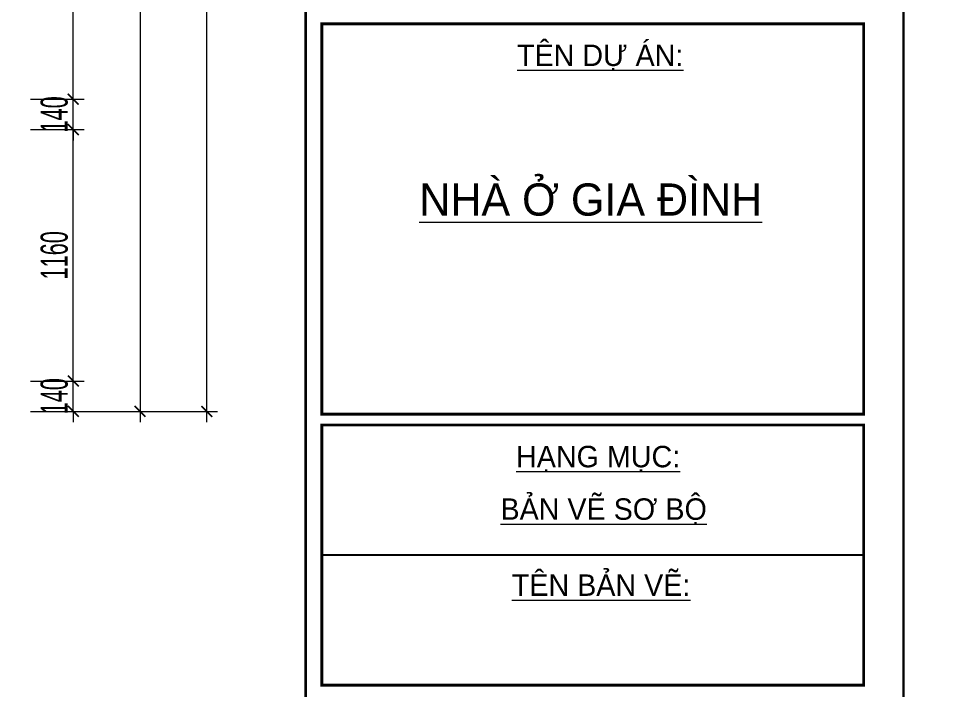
# Model space of a CAD drawing. Header units: millimetres. Extents: x 1336014 to 2939047, y -333549 to -60566.
# Drawn here: x 1411182 to 1415437, y -184396 to -181296 of the extents above; entities that cross this region are included whole.
import ezdxf

# ---------------------------------------------------------------- set-up
doc = ezdxf.new("R2010")
doc.units = ezdxf.units.MM
doc.header["$MEASUREMENT"] = 0
for name, color, linetype, lineweight in [('05.Text', 253, 'Continuous', 18), ('08.Dim', 156, 'Continuous', 15), ('11.Khung bo', 32, 'Continuous', 50), ('12.Khung', 36, 'Continuous', 25)]:
    doc.layers.add(name, color=color, linetype=linetype, lineweight=lineweight)
doc.layers.add('NHO', color=8, linetype='Continuous')
doc.layers.add('Tpl_Bound', color=1, linetype='Continuous', plot=False)
doc.styles.add('TT5_Text Dim', font='hoatbif.shx', dxfattribs={"width": 0.6})
doc.styles.add('VnAvantH', font='')
doc.styles.get('VnAvantH').set_extended_font_data('.VnAvantH')
doc.dimstyles.new('TT5_Dim 1-50', dxfattribs={"dimscale": 50, "dimtxt": 2.5, "dimasz": 1, "dimexe": 1, "dimexo": 0.5, "dimgap": 0.5, "dimtad": 1, "dimdec": 0, "dimzin": 0, "dimdsep": 46, "dimtxsty": 'TT5_Text Dim', "dimblk": 'ARCHTICK', "dimcen": 0, "dimdle": 1, "dimclrd": 256, "dimclre": 256, "dimclrt": 1, "dimadec": 0, "dimazin": 0, "dimtfac": 0.015, "dimtdec": 0, "dimtix": 1, "dimtmove": 2, "dimatfit": 3, "dimldrblk": 'DOT', "dimfxl": 1, "dimtolj": 1, "dimtzin": 0, "dimlwd": -1, "dimlwe": -1, "dimarcsym": 1})

# ---------------------------------------------------------------- blocks, each defined once
blk = doc.blocks.new('100')
at = {"layer": '11.Khung bo', "const_width": 26.7}
for points in [[(1860913, -945239.8), (1860913, -916940.1), (1896062.6, -916940.1), (1896062.6, -945239.8)], [(1860913, -945239.8), (1860913, -916940.1), (1896062.6, -916940.1), (1896062.6, -945239.8)], [(1860913, -945239.8), (1860913, -916940.1), (1896062.6, -916940.1), (1896062.6, -945239.8)], [(1896212.6, -940539.9), (1901212.6, -940539.9), (1901212.6, -936939.9), (1896212.6, -936939.9)], [(1896212.6, -940539.9), (1901212.6, -940539.9), (1901212.6, -936939.9), (1896212.6, -936939.9)], [(1896212.6, -940539.9), (1901212.6, -940539.9), (1901212.6, -936939.9), (1896212.6, -936939.9)], [(1896212.6, -943039.8), (1901212.6, -943039.8), (1901212.6, -940639.9), (1896212.6, -940639.9)], [(1896212.6, -943039.8), (1901212.6, -943039.8), (1901212.6, -940639.9), (1896212.6, -940639.9)], [(1896212.6, -943039.8), (1901212.6, -943039.8), (1901212.6, -940639.9), (1896212.6, -940639.9)]]:
    blk.add_lwpolyline(points, close=True, dxfattribs=at)
at = {"layer": '12.Khung'}
blk.add_line((1901212.6, -941839.8), (1896212.6, -941839.8), dxfattribs=at)
blk.add_line((1901212.6, -941839.8), (1896212.6, -941839.8), dxfattribs=at)
blk.add_line((1901212.6, -941839.8), (1896212.6, -941839.8), dxfattribs=at)
blk.add_lwpolyline([(1901579.2, -945939.8), (1901579.2, -916240.1), (1859579.6, -916240.1), (1859579.6, -945939.8)], close=True, dxfattribs=at)
blk.add_lwpolyline([(1901579.2, -945939.8), (1901579.2, -916240.1), (1859579.6, -916240.1), (1859579.6, -945939.8)], close=True, dxfattribs=at)
blk.add_lwpolyline([(1901579.2, -945939.8), (1901579.2, -916240.1), (1859579.6, -916240.1), (1859579.6, -945939.8)], close=True, dxfattribs=at)
at = {"layer": '05.Text', "style": 'VnAvantH'}
for s, height, p in [('%%Utªn Dù ¸N:', 197.998, (1898013.5, -937328.6)), ('%%Unhµ ë gia ®×nh', 296.997, (1897111.5, -938708.8)), ('%%Uh¹ng môc:', 197.998, (1898004.7, -941030.4)), ('%%Uh¹ng môc:', 197.998, (1898004.7, -941030.4)), ('%%Uh¹ng môc:', 197.998, (1898004.7, -941030.4)), ('%%Ub¶n vÏ s¬ bé', 197.998, (1897861, -941514.7)), ('%%Ub¶n vÏ s¬ bé', 197.998, (1897861, -941514.7)), ('%%Ub¶n vÏ s¬ bé', 197.998, (1897861, -941514.7)), ('%%Utªn b¶n vÏ:', 197.998, (1897965.6, -942216.1)), ('%%Utªn b¶n vÏ:', 197.998, (1897965.6, -942216.1)), ('%%Utªn b¶n vÏ:', 197.998, (1897965.6, -942216.1))]:
    blk.add_text(s, height=height, dxfattribs=at).set_placement(p)
blk = doc.blocks.new('_ARCHTICK')
at = {"const_width": 0.15}
blk.add_lwpolyline([(-0.5, -0.5), (0.5, 0.5)], dxfattribs=at)
blk = doc.blocks.new('*D2243')
at = {"layer": '08.Dim', "transparency": 16777216}
for p, q in [((1411435.1, -182968.4), (1411435.1, -182918.4)), ((1411237.6, -182968.4), (1411485.1, -182968.4)), ((1411435.1, -183108.4), (1411435.1, -182968.4)), ((1411237.6, -183108.4), (1411485.1, -183108.4)), ((1411435.1, -183108.4), (1411435.1, -183158.4))]:
    blk.add_line(p, q, dxfattribs=at)
at = {"layer": 'Defpoints', "color": 0, "transparency": 16777216}
for p in [(1411212.6, -182968.4), (1411435.1, -182968.4), (1411212.6, -183108.4)]:
    blk.add_point(p, dxfattribs=at)
at = {"layer": '08.Dim', "transparency": 16777216, "xscale": 50, "yscale": 50, "zscale": 50}
for p, rotation in [((1411435.1, -182968.4), 270), ((1411435.1, -183108.4), 90)]:
    blk.add_blockref('_ARCHTICK', p, dxfattribs=dict(at, rotation=rotation))
at = {"layer": '08.Dim', "color": 1, "transparency": 16777216, "insert": (1411347.6, -183038.4), "char_height": 125, "attachment_point": 5, "rotation": 90, "style": 'TT5_Text Dim'}
blk.add_mtext('\\A1;140', dxfattribs=at)
blk = doc.blocks.new('_DOT')
blk.add_line((-0.5, 0), (-1, 0))
at = {"const_width": 0.5}
blk.add_lwpolyline([(-0.25, 0, 1), (0.25, 0, 1)], format="xyb", close=True, dxfattribs=at)
blk = doc.blocks.new('DOT')
at = {"layer": 'NHO', "color": 0, "linetype": 'ByBlock'}
blk.add_line((-0.5, 0), (-1, 0), dxfattribs=at)
at = {"layer": 'NHO', "color": 0, "linetype": 'ByBlock', "const_width": 0.5}
blk.add_lwpolyline([(-0.25, 0, 1), (0.25, 0, 1)], format="xyb", close=True, dxfattribs=at)
blk = doc.blocks.new('*D2244')
at = {"layer": '08.Dim', "transparency": 16777216}
for p, q in [((1411435.1, -183018.4), (1411435.1, -181758.4)), ((1411237.6, -181808.4), (1411485.1, -181808.4)), ((1411237.6, -182968.4), (1411485.1, -182968.4))]:
    blk.add_line(p, q, dxfattribs=at)
at = {"layer": 'Defpoints', "color": 0, "transparency": 16777216}
for p in [(1411212.6, -181808.4), (1411435.1, -181808.4), (1411212.6, -182968.4)]:
    blk.add_point(p, dxfattribs=at)
at = {"layer": '08.Dim', "transparency": 16777216, "xscale": 50, "yscale": 50, "zscale": 50}
for p, rotation in [((1411435.1, -181808.4), 90), ((1411435.1, -182968.4), 270)]:
    blk.add_blockref('_ARCHTICK', p, dxfattribs=dict(at, rotation=rotation))
at = {"layer": '08.Dim', "color": 1, "transparency": 16777216, "insert": (1411347.6, -182388.4), "char_height": 125, "attachment_point": 5, "rotation": 90, "style": 'TT5_Text Dim'}
blk.add_mtext('\\A1;1160', dxfattribs=at)
blk = doc.blocks.new('*D2245')
at = {"layer": '08.Dim', "transparency": 16777216}
for p, q in [((1411435.1, -181668.4), (1411435.1, -181618.4)), ((1411237.6, -181668.4), (1411485.1, -181668.4)), ((1411435.1, -181808.4), (1411435.1, -181668.4)), ((1411237.6, -181808.4), (1411485.1, -181808.4)), ((1411435.1, -181808.4), (1411435.1, -181858.4))]:
    blk.add_line(p, q, dxfattribs=at)
at = {"layer": 'Defpoints', "color": 0, "transparency": 16777216}
for p in [(1411212.6, -181668.4), (1411435.1, -181668.4), (1411212.6, -181808.4)]:
    blk.add_point(p, dxfattribs=at)
at = {"layer": '08.Dim', "transparency": 16777216, "xscale": 50, "yscale": 50, "zscale": 50}
for p, rotation in [((1411435.1, -181668.4), 270), ((1411435.1, -181808.4), 90)]:
    blk.add_blockref('_ARCHTICK', p, dxfattribs=dict(at, rotation=rotation))
at = {"layer": '08.Dim', "color": 1, "transparency": 16777216, "insert": (1411347.6, -181738.4), "char_height": 125, "attachment_point": 5, "rotation": 90, "style": 'TT5_Text Dim'}
blk.add_mtext('\\A1;140', dxfattribs=at)
blk = doc.blocks.new('*D2246')
at = {"layer": '08.Dim', "transparency": 16777216}
for p, q in [((1411435.1, -181718.4), (1411435.1, -180218.4)), ((1411237.6, -180268.4), (1411485.1, -180268.4)), ((1411237.6, -181668.4), (1411485.1, -181668.4))]:
    blk.add_line(p, q, dxfattribs=at)
at = {"layer": 'Defpoints', "color": 0, "transparency": 16777216}
for p in [(1411212.6, -180268.4), (1411435.1, -180268.4), (1411212.6, -181668.4)]:
    blk.add_point(p, dxfattribs=at)
at = {"layer": '08.Dim', "transparency": 16777216, "xscale": 50, "yscale": 50, "zscale": 50}
for p, rotation in [((1411435.1, -180268.4), 90), ((1411435.1, -181668.4), 270)]:
    blk.add_blockref('_ARCHTICK', p, dxfattribs=dict(at, rotation=rotation))
at = {"layer": '08.Dim', "color": 1, "transparency": 16777216, "insert": (1411347.6, -180968.4), "char_height": 125, "attachment_point": 5, "rotation": 90, "style": 'TT5_Text Dim'}
blk.add_mtext('\\A1;1400', dxfattribs=at)
blk = doc.blocks.new('*D2248')
at = {"layer": '08.Dim', "transparency": 16777216}
for p, q in [((1411743.1, -176138.4), (1411743.1, -183158.4)), ((1411237.6, -176188.4), (1411793.1, -176188.4)), ((1411237.6, -183108.4), (1411793.1, -183108.4))]:
    blk.add_line(p, q, dxfattribs=at)
at = {"layer": 'Defpoints', "color": 0, "transparency": 16777216}
for p in [(1411212.6, -176188.4), (1411212.6, -183108.4), (1411743.1, -183108.4)]:
    blk.add_point(p, dxfattribs=at)
at = {"layer": '08.Dim', "transparency": 16777216, "xscale": 50, "yscale": 50, "zscale": 50}
for p, rotation in [((1411743.1, -176188.4), 90), ((1411743.1, -183108.4), 270)]:
    blk.add_blockref('_ARCHTICK', p, dxfattribs=dict(at, rotation=rotation))
at = {"layer": '08.Dim', "color": 1, "transparency": 16777216, "insert": (1411655.6, -179648.4), "char_height": 125, "attachment_point": 5, "rotation": 90, "style": 'TT5_Text Dim'}
blk.add_mtext('\\A1;6920', dxfattribs=at)
blk = doc.blocks.new('*D2249')
at = {"layer": '08.Dim', "transparency": 16777216}
for p, q in [((1412051.1, -183158.4), (1412051.1, -176138.4)), ((1411237.6, -176188.4), (1412101.1, -176188.4)), ((1411237.6, -183108.4), (1412101.1, -183108.4))]:
    blk.add_line(p, q, dxfattribs=at)
at = {"layer": 'Defpoints', "color": 0, "transparency": 16777216}
for p in [(1411212.6, -176188.4), (1412051.1, -176188.4), (1411212.6, -183108.4)]:
    blk.add_point(p, dxfattribs=at)
at = {"layer": '08.Dim', "transparency": 16777216, "xscale": 50, "yscale": 50, "zscale": 50}
for p, rotation in [((1412051.1, -176188.4), 90), ((1412051.1, -183108.4), 270)]:
    blk.add_blockref('_ARCHTICK', p, dxfattribs=dict(at, rotation=rotation))
at = {"layer": '08.Dim', "color": 1, "transparency": 16777216, "insert": (1411963.6, -179648.4), "char_height": 125, "attachment_point": 5, "rotation": 90, "style": 'TT5_Text Dim'}
blk.add_mtext('\\A1;6920', dxfattribs=at)

msp = doc.modelspace()

# ---------------------------------------------------------------- linework, layer by layer
at = {"layer": 'Tpl_Bound', "color": 1}
for points in [[(1394265.8, -185820.9), (1394265.8, -170971), (1415265.6, -170971), (1415265.6, -185820.9)], [(1415265.6, -191970.8), (1415265.6, -170971), (1430115.5, -170971), (1430115.5, -191970.8)]]:
    msp.add_lwpolyline(points, close=True, dxfattribs=at)

# ---------------------------------------------------------------- block references
at = {"layer": '05.Text', "xscale": 0.5, "yscale": 0.5, "zscale": 0.5}
msp.add_blockref('100', (464476, 287149), dxfattribs=at)
at = {"layer": '05.Text', "xscale": 0.5, "yscale": 0.5, "zscale": 0.5, "rotation": 270}
msp.add_blockref('100', (1888235.5, 758818.8), dxfattribs=at)

# ---------------------------------------------------------------- dimensions: what is measured, and where the dimension line sits
at = {"layer": '08.Dim'}
for base, p1, p2, picture, middle in [((1411743.1, -183108.4), (1411212.6, -176188.4), (1411212.6, -183108.4), '*D2248', (1411655.6, -179648.4)), ((1412051.1, -176188.4), (1411212.6, -183108.4), (1411212.6, -176188.4), '*D2249', (1411963.6, -179648.4)), ((1411435.1, -180268.4), (1411212.6, -181668.4), (1411212.6, -180268.4), '*D2246', (1411347.6, -180968.4)), ((1411435.1, -181668.4), (1411212.6, -181808.4), (1411212.6, -181668.4), '*D2245', (1411347.6, -181738.4)), ((1411435.1, -181808.4), (1411212.6, -182968.4), (1411212.6, -181808.4), '*D2244', (1411347.6, -182388.4)), ((1411435.1, -182968.4), (1411212.6, -183108.4), (1411212.6, -182968.4), '*D2243', (1411347.6, -183038.4))]:
    dim = msp.add_linear_dim(base=base, p1=p1, p2=p2, angle=90, dimstyle='TT5_Dim 1-50', override={"dimldrblk": 'DOT'}, dxfattribs=at)
    dim.commit()
    dim.dimension.update_dxf_attribs({"geometry": picture, "text_midpoint": middle})

doc.saveas('drawing.dxf')
